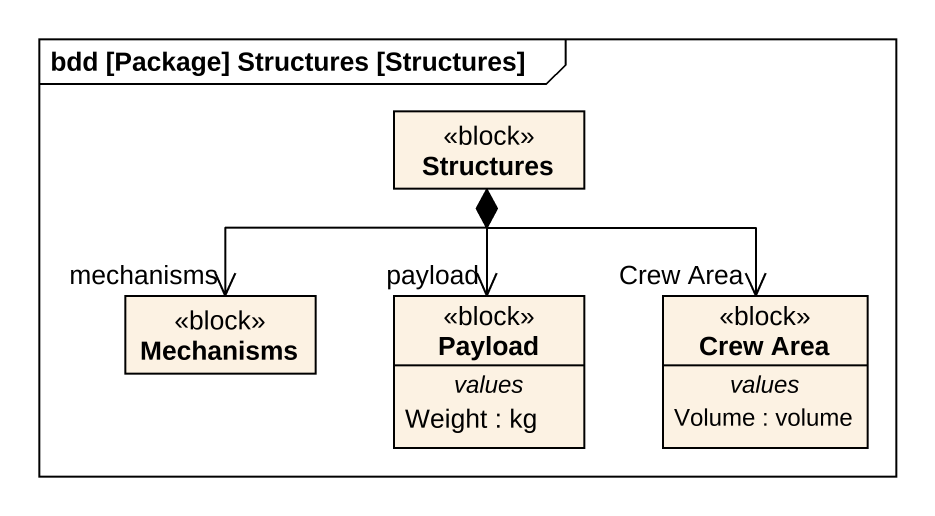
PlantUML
@startuml
mainframe bdd [Package] Structures [Structures]
hide circle
hide empty members
class Structures <<block>>
class Mechanisms <<block>>
class Payload <<block>> {
  -- values --
  Weight : kg
}
class "Crew Area" as Crew_Area <<block>> {
  -- values --
  Volume : volume
}
Structures *--> "mechanisms" Mechanisms
Structures *--> "payload" Payload
Structures *--> "Crew Area" Crew_Area
@enduml
